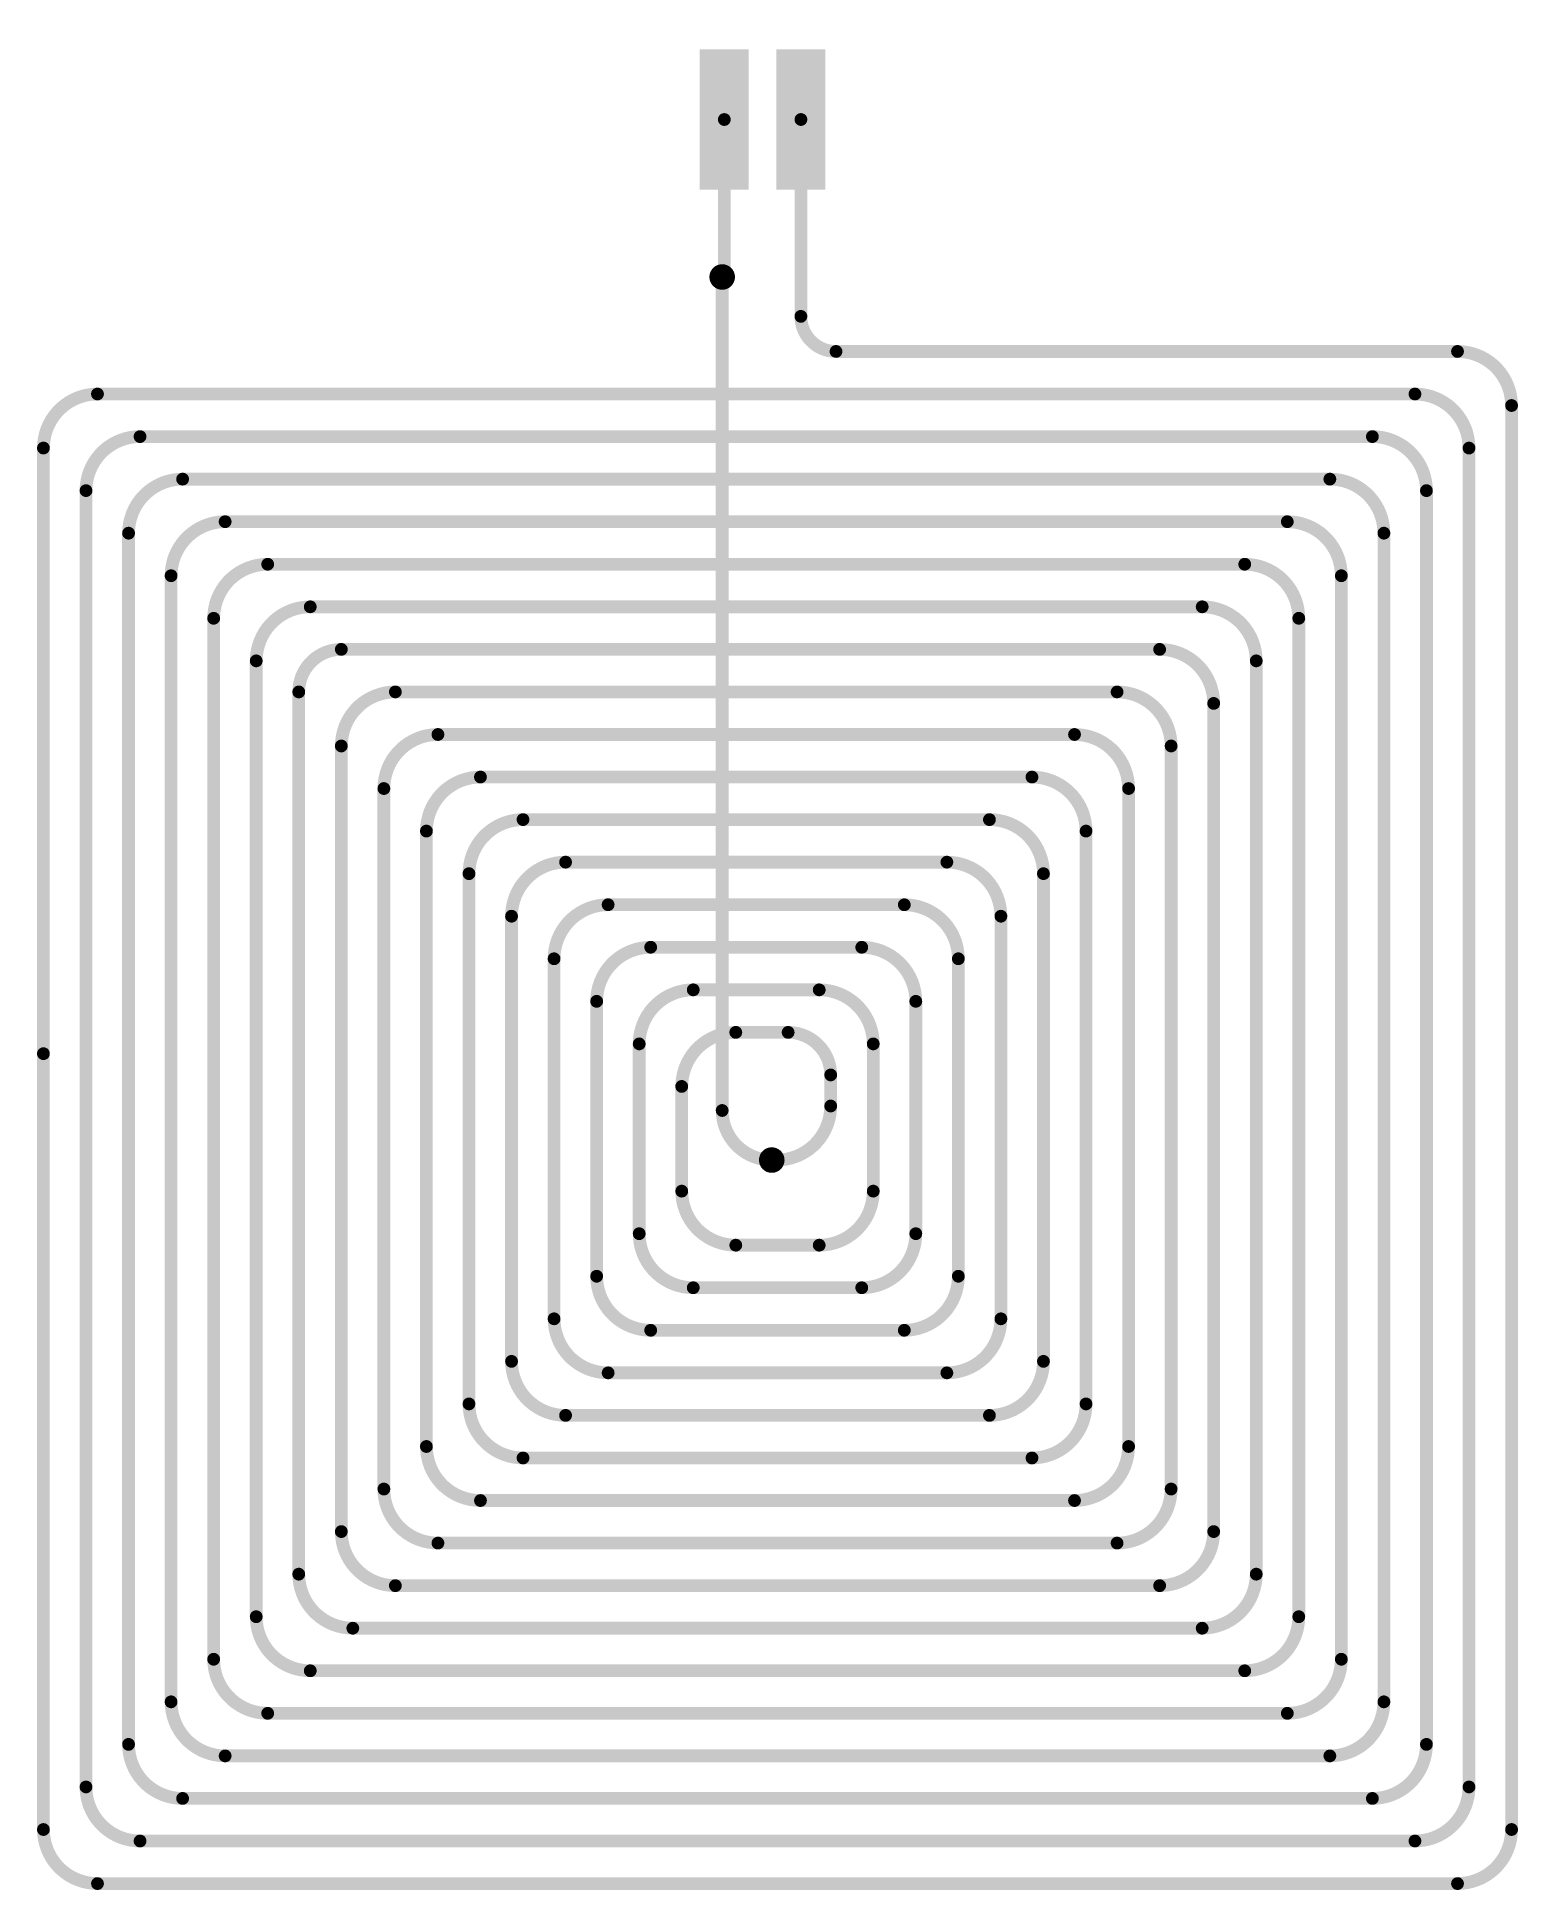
# Model space of a CAD drawing. Header units: inches. Extents: x 98 to 132.8, y 61.1 to 104.6.
import ezdxf

# ---------------------------------------------------------------- set-up
doc = ezdxf.new("R2010")
doc.units = ezdxf.units.IN
doc.layers.add('Bottom Layer', color=5, linetype='Continuous')
doc.layers.add('Top Layer', color=1, linetype='Continuous')

msp = doc.modelspace()

# ---------------------------------------------------------------- linework, layer by layer
at = {"layer": 'Bottom Layer', "const_width": 0.15}
for points in [[(113.906, 98.965, 1), (114.356, 98.965, 1)], [(114.056, 98.965, 1), (114.206, 98.965, 1)], [(114.056, 98.965, 1), (114.206, 98.965, 1)], [(114.106, 99.015, 1), (114.256, 99.015, 1)], [(114.056, 79.38, 1), (114.206, 79.38, 1)], [(114.056, 79.38, 1), (114.206, 79.38, 1)], [(115.071, 78.215, 1), (115.521, 78.215, 1)], [(115.221, 78.215, 1), (115.371, 78.215, 1)]]:
    msp.add_lwpolyline(points, format="xyb", close=True, dxfattribs=at)
at = {"layer": 'Bottom Layer', "const_width": 0.3}
for points in [[(114.181, 99.015, -0.414214), (114.131, 98.965)], [(115.296, 78.215, -0.414214), (114.131, 79.38)]]:
    msp.add_lwpolyline(points, format="xyb", dxfattribs=at)
msp.add_lwpolyline([(114.131, 79.38), (114.131, 98.965)], dxfattribs=at)
at = {"layer": 'Top Layer'}
for points, const_width in [([(113.893, 104.315), (113.893, 101.015)], 0.575), ([(114.468, 104.315), (114.468, 101.015)], 0.575), ([(115.693, 104.315), (115.693, 101.015)], 0.575), ([(116.269, 104.315), (116.269, 101.015)], 0.575), ([(114.756, 103.49), (113.606, 103.49)], 1.65), ([(116.556, 103.49), (115.406, 103.49)], 1.65), ([(114.181, 99.015), (114.181, 102.665)], 0.3), ([(115.981, 98.04), (115.981, 102.665)], 0.3), ([(114.756, 101.84), (113.606, 101.84)], 1.65), ([(116.556, 101.84), (115.406, 101.84)], 1.65), ([(116.806, 97.215), (131.411, 97.215)], 0.3), ([(99.451, 96.215), (130.411, 96.215)], 0.3), ([(132.681, 62.485), (132.681, 95.945)], 0.3), ([(100.451, 95.215), (129.411, 95.215)], 0.3), ([(98.181, 80.715), (98.181, 94.945)], 0.3), ([(131.681, 63.485), (131.681, 94.945)], 0.3), ([(99.181, 63.485), (99.181, 93.945)], 0.3), ([(101.451, 94.215), (128.411, 94.215)], 0.3), ([(130.681, 64.485), (130.681, 93.945)], 0.3), ([(102.451, 93.215), (127.411, 93.215)], 0.3), ([(100.181, 64.485), (100.181, 92.945)], 0.3), ([(129.681, 65.485), (129.681, 92.945)], 0.3), ([(103.451, 92.215), (126.411, 92.215)], 0.3), ([(101.181, 65.485), (101.181, 91.945)], 0.3), ([(128.681, 66.485), (128.681, 91.945)], 0.3), ([(102.181, 66.485), (102.181, 90.945)], 0.3), ([(104.451, 91.215), (125.411, 91.215)], 0.3), ([(127.681, 67.485), (127.681, 90.945)], 0.3), ([(105.181, 90.215), (124.411, 90.215)], 0.3), ([(103.181, 67.485), (103.181, 89.945)], 0.3), ([(126.681, 68.485), (126.681, 89.945)], 0.3), ([(104.181, 68.485), (104.181, 89.215)], 0.3), ([(106.451, 89.215), (123.411, 89.215)], 0.3), ([(125.681, 69.485), (125.681, 88.945)], 0.3), ([(105.181, 69.485), (105.181, 87.945)], 0.3), ([(107.451, 88.215), (122.411, 88.215)], 0.3), ([(124.681, 70.485), (124.681, 87.945)], 0.3), ([(106.181, 70.485), (106.181, 86.945)], 0.3), ([(108.451, 87.215), (121.411, 87.215)], 0.3), ([(123.681, 71.485), (123.681, 86.945)], 0.3), ([(109.451, 86.215), (120.411, 86.215)], 0.3), ([(107.181, 71.485), (107.181, 85.945)], 0.3), ([(122.681, 72.485), (122.681, 85.945)], 0.3), ([(110.451, 85.215), (119.411, 85.215)], 0.3), ([(108.181, 72.485), (108.181, 84.945)], 0.3), ([(121.681, 73.485), (121.681, 84.945)], 0.3), ([(109.181, 73.485), (109.181, 83.945)], 0.3), ([(111.451, 84.215), (118.411, 84.215)], 0.3), ([(120.681, 74.485), (120.681, 83.945)], 0.3), ([(112.451, 83.215), (117.411, 83.215)], 0.3), ([(110.181, 74.485), (110.181, 82.945)], 0.3), ([(119.681, 75.485), (119.681, 82.945)], 0.3), ([(113.451, 82.215), (116.411, 82.215)], 0.3), ([(111.181, 75.485), (111.181, 81.945)], 0.3), ([(118.681, 76.485), (118.681, 81.945)], 0.3), ([(112.181, 76.485), (112.181, 80.945)], 0.3), ([(114.451, 81.215), (115.681, 81.215)], 0.3), ([(117.681, 77.485), (117.681, 80.945)], 0.3), ([(98.181, 62.485), (98.181, 80.715)], 0.3), ([(116.681, 79.485), (116.681, 80.215)], 0.3), ([(113.181, 77.485), (113.181, 79.945)], 0.3), ([(115.181, 78.215), (115.411, 78.215)], 0.3), ([(114.451, 76.215), (116.411, 76.215)], 0.3), ([(113.451, 75.215), (117.411, 75.215)], 0.3), ([(112.451, 74.215), (118.411, 74.215)], 0.3), ([(111.451, 73.215), (119.411, 73.215)], 0.3), ([(110.451, 72.215), (120.411, 72.215)], 0.3), ([(109.451, 71.215), (121.411, 71.215)], 0.3), ([(108.451, 70.215), (122.411, 70.215)], 0.3), ([(107.451, 69.215), (123.411, 69.215)], 0.3), ([(106.451, 68.215), (124.411, 68.215)], 0.3), ([(105.451, 67.215), (125.411, 67.215)], 0.3), ([(104.451, 66.215), (126.411, 66.215)], 0.3), ([(103.451, 65.215), (127.411, 65.215)], 0.3), ([(102.451, 64.215), (128.411, 64.215)], 0.3), ([(101.451, 63.215), (129.411, 63.215)], 0.3), ([(100.451, 62.215), (130.411, 62.215)], 0.3), ([(99.451, 61.215), (131.411, 61.215)], 0.3)]:
    msp.add_lwpolyline(points, dxfattribs=dict(at, const_width=const_width))
for points, const_width in [([(113.893, 102.665, 1), (114.468, 102.665, 1)], 0.575), ([(115.693, 102.665, 1), (116.269, 102.665, 1)], 0.575), ([(114.106, 102.665, 1), (114.256, 102.665, 1)], 0.15), ([(115.906, 102.665, 1), (116.056, 102.665, 1)], 0.15), ([(113.906, 98.965, 1), (114.356, 98.965, 1)], 0.15), ([(114.106, 99.015, 1), (114.256, 99.015, 1)], 0.15), ([(115.906, 98.04, 1), (116.056, 98.04, 1)], 0.15), ([(115.906, 98.04, 1), (116.056, 98.04, 1)], 0.15), ([(116.731, 97.215, 1), (116.881, 97.215, 1)], 0.15), ([(116.731, 97.215, 1), (116.881, 97.215, 1)], 0.15), ([(131.336, 97.215, 1), (131.486, 97.215, 1)], 0.15), ([(131.336, 97.215, 1), (131.486, 97.215, 1)], 0.15), ([(99.376, 96.215, 1), (99.526, 96.215, 1)], 0.15), ([(99.376, 96.215, 1), (99.526, 96.215, 1)], 0.15), ([(130.336, 96.215, 1), (130.486, 96.215, 1)], 0.15), ([(130.336, 96.215, 1), (130.486, 96.215, 1)], 0.15), ([(132.606, 95.945, 1), (132.756, 95.945, 1)], 0.15), ([(132.606, 95.945, 1), (132.756, 95.945, 1)], 0.15), ([(100.376, 95.215, 1), (100.526, 95.215, 1)], 0.15), ([(100.376, 95.215, 1), (100.526, 95.215, 1)], 0.15), ([(129.336, 95.215, 1), (129.486, 95.215, 1)], 0.15), ([(129.336, 95.215, 1), (129.486, 95.215, 1)], 0.15), ([(98.106, 94.945, 1), (98.256, 94.945, 1)], 0.15), ([(98.106, 94.945, 1), (98.256, 94.945, 1)], 0.15), ([(131.606, 94.945, 1), (131.756, 94.945, 1)], 0.15), ([(131.606, 94.945, 1), (131.756, 94.945, 1)], 0.15), ([(99.106, 93.945, 1), (99.256, 93.945, 1)], 0.15), ([(99.106, 93.945, 1), (99.256, 93.945, 1)], 0.15), ([(101.376, 94.215, 1), (101.526, 94.215, 1)], 0.15), ([(101.376, 94.215, 1), (101.526, 94.215, 1)], 0.15), ([(128.336, 94.215, 1), (128.486, 94.215, 1)], 0.15), ([(128.336, 94.215, 1), (128.486, 94.215, 1)], 0.15), ([(130.606, 93.945, 1), (130.756, 93.945, 1)], 0.15), ([(130.606, 93.945, 1), (130.756, 93.945, 1)], 0.15), ([(102.376, 93.215, 1), (102.526, 93.215, 1)], 0.15), ([(102.376, 93.215, 1), (102.526, 93.215, 1)], 0.15), ([(127.336, 93.215, 1), (127.486, 93.215, 1)], 0.15), ([(127.336, 93.215, 1), (127.486, 93.215, 1)], 0.15), ([(100.106, 92.945, 1), (100.256, 92.945, 1)], 0.15), ([(100.106, 92.945, 1), (100.256, 92.945, 1)], 0.15), ([(129.606, 92.945, 1), (129.756, 92.945, 1)], 0.15), ([(129.606, 92.945, 1), (129.756, 92.945, 1)], 0.15), ([(103.376, 92.215, 1), (103.526, 92.215, 1)], 0.15), ([(103.376, 92.215, 1), (103.526, 92.215, 1)], 0.15), ([(126.336, 92.215, 1), (126.486, 92.215, 1)], 0.15), ([(126.336, 92.215, 1), (126.486, 92.215, 1)], 0.15), ([(101.106, 91.945, 1), (101.256, 91.945, 1)], 0.15), ([(101.106, 91.945, 1), (101.256, 91.945, 1)], 0.15), ([(128.606, 91.945, 1), (128.756, 91.945, 1)], 0.15), ([(128.606, 91.945, 1), (128.756, 91.945, 1)], 0.15), ([(102.106, 90.945, 1), (102.256, 90.945, 1)], 0.15), ([(102.106, 90.945, 1), (102.256, 90.945, 1)], 0.15), ([(104.376, 91.215, 1), (104.526, 91.215, 1)], 0.15), ([(104.376, 91.215, 1), (104.526, 91.215, 1)], 0.15), ([(125.336, 91.215, 1), (125.486, 91.215, 1)], 0.15), ([(125.336, 91.215, 1), (125.486, 91.215, 1)], 0.15), ([(127.606, 90.945, 1), (127.756, 90.945, 1)], 0.15), ([(127.606, 90.945, 1), (127.756, 90.945, 1)], 0.15), ([(105.106, 90.215, 1), (105.256, 90.215, 1)], 0.15), ([(105.106, 90.215, 1), (105.256, 90.215, 1)], 0.15), ([(124.336, 90.215, 1), (124.486, 90.215, 1)], 0.15), ([(124.336, 90.215, 1), (124.486, 90.215, 1)], 0.15), ([(103.106, 89.945, 1), (103.256, 89.945, 1)], 0.15), ([(103.106, 89.945, 1), (103.256, 89.945, 1)], 0.15), ([(126.606, 89.945, 1), (126.756, 89.945, 1)], 0.15), ([(126.606, 89.945, 1), (126.756, 89.945, 1)], 0.15), ([(104.106, 89.215, 1), (104.256, 89.215, 1)], 0.15), ([(104.106, 89.215, 1), (104.256, 89.215, 1)], 0.15), ([(106.376, 89.215, 1), (106.526, 89.215, 1)], 0.15), ([(106.376, 89.215, 1), (106.526, 89.215, 1)], 0.15), ([(123.336, 89.215, 1), (123.486, 89.215, 1)], 0.15), ([(123.336, 89.215, 1), (123.486, 89.215, 1)], 0.15), ([(125.606, 88.945, 1), (125.756, 88.945, 1)], 0.15), ([(125.606, 88.945, 1), (125.756, 88.945, 1)], 0.15), ([(105.106, 87.945, 1), (105.256, 87.945, 1)], 0.15), ([(105.106, 87.945, 1), (105.256, 87.945, 1)], 0.15), ([(107.376, 88.215, 1), (107.526, 88.215, 1)], 0.15), ([(107.376, 88.215, 1), (107.526, 88.215, 1)], 0.15), ([(122.336, 88.215, 1), (122.486, 88.215, 1)], 0.15), ([(122.336, 88.215, 1), (122.486, 88.215, 1)], 0.15), ([(124.606, 87.945, 1), (124.756, 87.945, 1)], 0.15), ([(124.606, 87.945, 1), (124.756, 87.945, 1)], 0.15), ([(106.106, 86.945, 1), (106.256, 86.945, 1)], 0.15), ([(106.106, 86.945, 1), (106.256, 86.945, 1)], 0.15), ([(108.376, 87.215, 1), (108.526, 87.215, 1)], 0.15), ([(108.376, 87.215, 1), (108.526, 87.215, 1)], 0.15), ([(121.336, 87.215, 1), (121.486, 87.215, 1)], 0.15), ([(121.336, 87.215, 1), (121.486, 87.215, 1)], 0.15), ([(123.606, 86.945, 1), (123.756, 86.945, 1)], 0.15), ([(123.606, 86.945, 1), (123.756, 86.945, 1)], 0.15), ([(109.376, 86.215, 1), (109.526, 86.215, 1)], 0.15), ([(109.376, 86.215, 1), (109.526, 86.215, 1)], 0.15), ([(120.336, 86.215, 1), (120.486, 86.215, 1)], 0.15), ([(120.336, 86.215, 1), (120.486, 86.215, 1)], 0.15), ([(107.106, 85.945, 1), (107.256, 85.945, 1)], 0.15), ([(107.106, 85.945, 1), (107.256, 85.945, 1)], 0.15), ([(122.606, 85.945, 1), (122.756, 85.945, 1)], 0.15), ([(122.606, 85.945, 1), (122.756, 85.945, 1)], 0.15), ([(110.376, 85.215, 1), (110.526, 85.215, 1)], 0.15), ([(110.376, 85.215, 1), (110.526, 85.215, 1)], 0.15), ([(119.336, 85.215, 1), (119.486, 85.215, 1)], 0.15), ([(119.336, 85.215, 1), (119.486, 85.215, 1)], 0.15), ([(108.106, 84.945, 1), (108.256, 84.945, 1)], 0.15), ([(108.106, 84.945, 1), (108.256, 84.945, 1)], 0.15), ([(121.606, 84.945, 1), (121.756, 84.945, 1)], 0.15), ([(121.606, 84.945, 1), (121.756, 84.945, 1)], 0.15), ([(109.106, 83.945, 1), (109.256, 83.945, 1)], 0.15), ([(109.106, 83.945, 1), (109.256, 83.945, 1)], 0.15), ([(111.376, 84.215, 1), (111.526, 84.215, 1)], 0.15), ([(111.376, 84.215, 1), (111.526, 84.215, 1)], 0.15), ([(118.336, 84.215, 1), (118.486, 84.215, 1)], 0.15), ([(118.336, 84.215, 1), (118.486, 84.215, 1)], 0.15), ([(120.606, 83.945, 1), (120.756, 83.945, 1)], 0.15), ([(120.606, 83.945, 1), (120.756, 83.945, 1)], 0.15), ([(112.376, 83.215, 1), (112.526, 83.215, 1)], 0.15), ([(112.376, 83.215, 1), (112.526, 83.215, 1)], 0.15), ([(117.336, 83.215, 1), (117.486, 83.215, 1)], 0.15), ([(117.336, 83.215, 1), (117.486, 83.215, 1)], 0.15), ([(110.106, 82.945, 1), (110.256, 82.945, 1)], 0.15), ([(110.106, 82.945, 1), (110.256, 82.945, 1)], 0.15), ([(119.606, 82.945, 1), (119.756, 82.945, 1)], 0.15), ([(119.606, 82.945, 1), (119.756, 82.945, 1)], 0.15), ([(113.376, 82.215, 1), (113.526, 82.215, 1)], 0.15), ([(113.376, 82.215, 1), (113.526, 82.215, 1)], 0.15), ([(116.336, 82.215, 1), (116.486, 82.215, 1)], 0.15), ([(116.336, 82.215, 1), (116.486, 82.215, 1)], 0.15), ([(111.106, 81.945, 1), (111.256, 81.945, 1)], 0.15), ([(111.106, 81.945, 1), (111.256, 81.945, 1)], 0.15), ([(118.606, 81.945, 1), (118.756, 81.945, 1)], 0.15), ([(118.606, 81.945, 1), (118.756, 81.945, 1)], 0.15), ([(112.106, 80.945, 1), (112.256, 80.945, 1)], 0.15), ([(112.106, 80.945, 1), (112.256, 80.945, 1)], 0.15), ([(114.376, 81.215, 1), (114.526, 81.215, 1)], 0.15), ([(114.376, 81.215, 1), (114.526, 81.215, 1)], 0.15), ([(115.606, 81.215, 1), (115.756, 81.215, 1)], 0.15), ([(115.606, 81.215, 1), (115.756, 81.215, 1)], 0.15), ([(117.606, 80.945, 1), (117.756, 80.945, 1)], 0.15), ([(117.606, 80.945, 1), (117.756, 80.945, 1)], 0.15), ([(98.106, 80.715, 1), (98.256, 80.715, 1)], 0.15), ([(98.106, 80.715, 1), (98.256, 80.715, 1)], 0.15), ([(116.606, 80.215, 1), (116.756, 80.215, 1)], 0.15), ([(116.606, 80.215, 1), (116.756, 80.215, 1)], 0.15), ([(113.106, 79.945, 1), (113.256, 79.945, 1)], 0.15), ([(113.106, 79.945, 1), (113.256, 79.945, 1)], 0.15), ([(116.606, 79.485, 1), (116.756, 79.485, 1)], 0.15), ([(116.606, 79.485, 1), (116.756, 79.485, 1)], 0.15), ([(115.071, 78.215, 1), (115.521, 78.215, 1)], 0.15), ([(115.106, 78.215, 1), (115.256, 78.215, 1)], 0.15), ([(115.336, 78.215, 1), (115.486, 78.215, 1)], 0.15), ([(115.336, 78.215, 1), (115.486, 78.215, 1)], 0.15), ([(113.106, 77.485, 1), (113.256, 77.485, 1)], 0.15), ([(113.106, 77.485, 1), (113.256, 77.485, 1)], 0.15), ([(117.606, 77.485, 1), (117.756, 77.485, 1)], 0.15), ([(117.606, 77.485, 1), (117.756, 77.485, 1)], 0.15), ([(112.106, 76.485, 1), (112.256, 76.485, 1)], 0.15), ([(112.106, 76.485, 1), (112.256, 76.485, 1)], 0.15), ([(118.606, 76.485, 1), (118.756, 76.485, 1)], 0.15), ([(118.606, 76.485, 1), (118.756, 76.485, 1)], 0.15), ([(114.376, 76.215, 1), (114.526, 76.215, 1)], 0.15), ([(114.376, 76.215, 1), (114.526, 76.215, 1)], 0.15), ([(116.336, 76.215, 1), (116.486, 76.215, 1)], 0.15), ([(116.336, 76.215, 1), (116.486, 76.215, 1)], 0.15), ([(111.106, 75.485, 1), (111.256, 75.485, 1)], 0.15), ([(111.106, 75.485, 1), (111.256, 75.485, 1)], 0.15), ([(113.376, 75.215, 1), (113.526, 75.215, 1)], 0.15), ([(113.376, 75.215, 1), (113.526, 75.215, 1)], 0.15), ([(117.336, 75.215, 1), (117.486, 75.215, 1)], 0.15), ([(117.336, 75.215, 1), (117.486, 75.215, 1)], 0.15), ([(119.606, 75.485, 1), (119.756, 75.485, 1)], 0.15), ([(119.606, 75.485, 1), (119.756, 75.485, 1)], 0.15), ([(110.106, 74.485, 1), (110.256, 74.485, 1)], 0.15), ([(110.106, 74.485, 1), (110.256, 74.485, 1)], 0.15), ([(120.606, 74.485, 1), (120.756, 74.485, 1)], 0.15), ([(120.606, 74.485, 1), (120.756, 74.485, 1)], 0.15), ([(112.376, 74.215, 1), (112.526, 74.215, 1)], 0.15), ([(112.376, 74.215, 1), (112.526, 74.215, 1)], 0.15), ([(118.336, 74.215, 1), (118.486, 74.215, 1)], 0.15), ([(118.336, 74.215, 1), (118.486, 74.215, 1)], 0.15), ([(109.106, 73.485, 1), (109.256, 73.485, 1)], 0.15), ([(109.106, 73.485, 1), (109.256, 73.485, 1)], 0.15), ([(121.606, 73.485, 1), (121.756, 73.485, 1)], 0.15), ([(121.606, 73.485, 1), (121.756, 73.485, 1)], 0.15), ([(111.376, 73.215, 1), (111.526, 73.215, 1)], 0.15), ([(111.376, 73.215, 1), (111.526, 73.215, 1)], 0.15), ([(119.336, 73.215, 1), (119.486, 73.215, 1)], 0.15), ([(119.336, 73.215, 1), (119.486, 73.215, 1)], 0.15), ([(108.106, 72.485, 1), (108.256, 72.485, 1)], 0.15), ([(108.106, 72.485, 1), (108.256, 72.485, 1)], 0.15), ([(110.376, 72.215, 1), (110.526, 72.215, 1)], 0.15), ([(110.376, 72.215, 1), (110.526, 72.215, 1)], 0.15), ([(120.336, 72.215, 1), (120.486, 72.215, 1)], 0.15), ([(120.336, 72.215, 1), (120.486, 72.215, 1)], 0.15), ([(122.606, 72.485, 1), (122.756, 72.485, 1)], 0.15), ([(122.606, 72.485, 1), (122.756, 72.485, 1)], 0.15), ([(107.106, 71.485, 1), (107.256, 71.485, 1)], 0.15), ([(107.106, 71.485, 1), (107.256, 71.485, 1)], 0.15), ([(123.606, 71.485, 1), (123.756, 71.485, 1)], 0.15), ([(123.606, 71.485, 1), (123.756, 71.485, 1)], 0.15), ([(109.376, 71.215, 1), (109.526, 71.215, 1)], 0.15), ([(109.376, 71.215, 1), (109.526, 71.215, 1)], 0.15), ([(121.336, 71.215, 1), (121.486, 71.215, 1)], 0.15), ([(121.336, 71.215, 1), (121.486, 71.215, 1)], 0.15), ([(106.106, 70.485, 1), (106.256, 70.485, 1)], 0.15), ([(106.106, 70.485, 1), (106.256, 70.485, 1)], 0.15), ([(124.606, 70.485, 1), (124.756, 70.485, 1)], 0.15), ([(124.606, 70.485, 1), (124.756, 70.485, 1)], 0.15), ([(108.376, 70.215, 1), (108.526, 70.215, 1)], 0.15), ([(108.376, 70.215, 1), (108.526, 70.215, 1)], 0.15), ([(122.336, 70.215, 1), (122.486, 70.215, 1)], 0.15), ([(122.336, 70.215, 1), (122.486, 70.215, 1)], 0.15), ([(105.106, 69.485, 1), (105.256, 69.485, 1)], 0.15), ([(105.106, 69.485, 1), (105.256, 69.485, 1)], 0.15), ([(107.376, 69.215, 1), (107.526, 69.215, 1)], 0.15), ([(107.376, 69.215, 1), (107.526, 69.215, 1)], 0.15), ([(123.336, 69.215, 1), (123.486, 69.215, 1)], 0.15), ([(123.336, 69.215, 1), (123.486, 69.215, 1)], 0.15), ([(125.606, 69.485, 1), (125.756, 69.485, 1)], 0.15), ([(125.606, 69.485, 1), (125.756, 69.485, 1)], 0.15), ([(104.106, 68.485, 1), (104.256, 68.485, 1)], 0.15), ([(104.106, 68.485, 1), (104.256, 68.485, 1)], 0.15), ([(106.376, 68.215, 1), (106.526, 68.215, 1)], 0.15), ([(106.376, 68.215, 1), (106.526, 68.215, 1)], 0.15), ([(124.336, 68.215, 1), (124.486, 68.215, 1)], 0.15), ([(124.336, 68.215, 1), (124.486, 68.215, 1)], 0.15), ([(126.606, 68.485, 1), (126.756, 68.485, 1)], 0.15), ([(126.606, 68.485, 1), (126.756, 68.485, 1)], 0.15), ([(103.106, 67.485, 1), (103.256, 67.485, 1)], 0.15), ([(103.106, 67.485, 1), (103.256, 67.485, 1)], 0.15), ([(127.606, 67.485, 1), (127.756, 67.485, 1)], 0.15), ([(127.606, 67.485, 1), (127.756, 67.485, 1)], 0.15), ([(105.376, 67.215, 1), (105.526, 67.215, 1)], 0.15), ([(105.376, 67.215, 1), (105.526, 67.215, 1)], 0.15), ([(125.336, 67.215, 1), (125.486, 67.215, 1)], 0.15), ([(125.336, 67.215, 1), (125.486, 67.215, 1)], 0.15), ([(102.106, 66.485, 1), (102.256, 66.485, 1)], 0.15), ([(102.106, 66.485, 1), (102.256, 66.485, 1)], 0.15), ([(128.606, 66.485, 1), (128.756, 66.485, 1)], 0.15), ([(128.606, 66.485, 1), (128.756, 66.485, 1)], 0.15), ([(104.376, 66.215, 1), (104.526, 66.215, 1)], 0.15), ([(104.376, 66.215, 1), (104.526, 66.215, 1)], 0.15), ([(126.336, 66.215, 1), (126.486, 66.215, 1)], 0.15), ([(126.336, 66.215, 1), (126.486, 66.215, 1)], 0.15), ([(101.106, 65.485, 1), (101.256, 65.485, 1)], 0.15), ([(101.106, 65.485, 1), (101.256, 65.485, 1)], 0.15), ([(103.376, 65.215, 1), (103.526, 65.215, 1)], 0.15), ([(103.376, 65.215, 1), (103.526, 65.215, 1)], 0.15), ([(127.336, 65.215, 1), (127.486, 65.215, 1)], 0.15), ([(127.336, 65.215, 1), (127.486, 65.215, 1)], 0.15), ([(129.606, 65.485, 1), (129.756, 65.485, 1)], 0.15), ([(129.606, 65.485, 1), (129.756, 65.485, 1)], 0.15), ([(100.106, 64.485, 1), (100.256, 64.485, 1)], 0.15), ([(100.106, 64.485, 1), (100.256, 64.485, 1)], 0.15), ([(130.606, 64.485, 1), (130.756, 64.485, 1)], 0.15), ([(130.606, 64.485, 1), (130.756, 64.485, 1)], 0.15), ([(102.376, 64.215, 1), (102.526, 64.215, 1)], 0.15), ([(102.376, 64.215, 1), (102.526, 64.215, 1)], 0.15), ([(128.336, 64.215, 1), (128.486, 64.215, 1)], 0.15), ([(128.336, 64.215, 1), (128.486, 64.215, 1)], 0.15), ([(99.106, 63.485, 1), (99.256, 63.485, 1)], 0.15), ([(99.106, 63.485, 1), (99.256, 63.485, 1)], 0.15), ([(131.606, 63.485, 1), (131.756, 63.485, 1)], 0.15), ([(131.606, 63.485, 1), (131.756, 63.485, 1)], 0.15), ([(101.376, 63.215, 1), (101.526, 63.215, 1)], 0.15), ([(101.376, 63.215, 1), (101.526, 63.215, 1)], 0.15), ([(129.336, 63.215, 1), (129.486, 63.215, 1)], 0.15), ([(129.336, 63.215, 1), (129.486, 63.215, 1)], 0.15), ([(98.106, 62.485, 1), (98.256, 62.485, 1)], 0.15), ([(98.106, 62.485, 1), (98.256, 62.485, 1)], 0.15), ([(100.376, 62.215, 1), (100.526, 62.215, 1)], 0.15), ([(100.376, 62.215, 1), (100.526, 62.215, 1)], 0.15), ([(130.336, 62.215, 1), (130.486, 62.215, 1)], 0.15), ([(130.336, 62.215, 1), (130.486, 62.215, 1)], 0.15), ([(132.606, 62.485, 1), (132.756, 62.485, 1)], 0.15), ([(132.606, 62.485, 1), (132.756, 62.485, 1)], 0.15), ([(99.376, 61.215, 1), (99.526, 61.215, 1)], 0.15), ([(99.376, 61.215, 1), (99.526, 61.215, 1)], 0.15), ([(131.336, 61.215, 1), (131.486, 61.215, 1)], 0.15), ([(131.336, 61.215, 1), (131.486, 61.215, 1)], 0.15)]:
    msp.add_lwpolyline(points, format="xyb", close=True, dxfattribs=dict(at, const_width=const_width))
at = {"layer": 'Top Layer', "const_width": 0.3}
for points in [[(116.806, 97.215, -0.414214), (115.981, 98.04)], [(131.411, 97.215, -0.414214), (132.681, 95.945)], [(98.181, 94.945, -0.414214), (99.451, 96.215)], [(130.411, 96.215, -0.414214), (131.681, 94.945)], [(99.181, 93.945, -0.414214), (100.451, 95.215)], [(129.411, 95.215, -0.414214), (130.681, 93.945)], [(100.181, 92.945, -0.414214), (101.451, 94.215)], [(128.411, 94.215, -0.414214), (129.681, 92.945)], [(101.181, 91.945, -0.414214), (102.451, 93.215)], [(127.411, 93.215, -0.414214), (128.681, 91.945)], [(102.181, 90.945, -0.414214), (103.451, 92.215)], [(126.411, 92.215, -0.414214), (127.681, 90.945)], [(103.181, 89.945, -0.414214), (104.451, 91.215)], [(125.411, 91.215, -0.414214), (126.681, 89.945)], [(104.181, 89.215, -0.414214), (105.181, 90.215)], [(124.411, 90.215, -0.414214), (125.681, 88.945)], [(105.181, 87.945, -0.414214), (106.451, 89.215)], [(123.411, 89.215, -0.414214), (124.681, 87.945)], [(106.181, 86.945, -0.414214), (107.451, 88.215)], [(122.411, 88.215, -0.414214), (123.681, 86.945)], [(107.181, 85.945, -0.414214), (108.451, 87.215)], [(121.411, 87.215, -0.414214), (122.681, 85.945)], [(108.181, 84.945, -0.414214), (109.451, 86.215)], [(120.411, 86.215, -0.414214), (121.681, 84.945)], [(109.181, 83.945, -0.414214), (110.451, 85.215)], [(119.411, 85.215, -0.414214), (120.681, 83.945)], [(110.181, 82.945, -0.414214), (111.451, 84.215)], [(118.411, 84.215, -0.414214), (119.681, 82.945)], [(111.181, 81.945, -0.414214), (112.451, 83.215)], [(117.411, 83.215, -0.414214), (118.681, 81.945)], [(112.181, 80.945, -0.414214), (113.451, 82.215)], [(116.411, 82.215, -0.414214), (117.681, 80.945)], [(113.181, 79.945, -0.414214), (114.451, 81.215)], [(115.681, 81.215, -0.414214), (116.681, 80.215)], [(116.681, 79.485, -0.414214), (115.411, 78.215)], [(114.451, 76.215, -0.414214), (113.181, 77.485)], [(117.681, 77.485, -0.414214), (116.411, 76.215)], [(113.451, 75.215, -0.414214), (112.181, 76.485)], [(118.681, 76.485, -0.414214), (117.411, 75.215)], [(112.451, 74.215, -0.414214), (111.181, 75.485)], [(119.681, 75.485, -0.414214), (118.411, 74.215)], [(111.451, 73.215, -0.414214), (110.181, 74.485)], [(120.681, 74.485, -0.414214), (119.411, 73.215)], [(110.451, 72.215, -0.414214), (109.181, 73.485)], [(121.681, 73.485, -0.414214), (120.411, 72.215)], [(109.451, 71.215, -0.414214), (108.181, 72.485)], [(122.681, 72.485, -0.414214), (121.411, 71.215)], [(108.451, 70.215, -0.414214), (107.181, 71.485)], [(123.681, 71.485, -0.414214), (122.411, 70.215)], [(107.451, 69.215, -0.414214), (106.181, 70.485)], [(124.681, 70.485, -0.414214), (123.411, 69.215)], [(106.451, 68.215, -0.414214), (105.181, 69.485)], [(125.681, 69.485, -0.414214), (124.411, 68.215)], [(105.451, 67.215, -0.414214), (104.181, 68.485)], [(126.681, 68.485, -0.414214), (125.411, 67.215)], [(104.451, 66.215, -0.414214), (103.181, 67.485)], [(127.681, 67.485, -0.414214), (126.411, 66.215)], [(103.451, 65.215, -0.414214), (102.181, 66.485)], [(128.681, 66.485, -0.414214), (127.411, 65.215)], [(102.451, 64.215, -0.414214), (101.181, 65.485)], [(129.681, 65.485, -0.414214), (128.411, 64.215)], [(101.451, 63.215, -0.414214), (100.181, 64.485)], [(130.681, 64.485, -0.414214), (129.411, 63.215)], [(100.451, 62.215, -0.414214), (99.181, 63.485)], [(131.681, 63.485, -0.414214), (130.411, 62.215)], [(99.451, 61.215, -0.414214), (98.181, 62.485)], [(132.681, 62.485, -0.414214), (131.411, 61.215)]]:
    msp.add_lwpolyline(points, format="xyb", dxfattribs=at)

doc.saveas('drawing.dxf')
